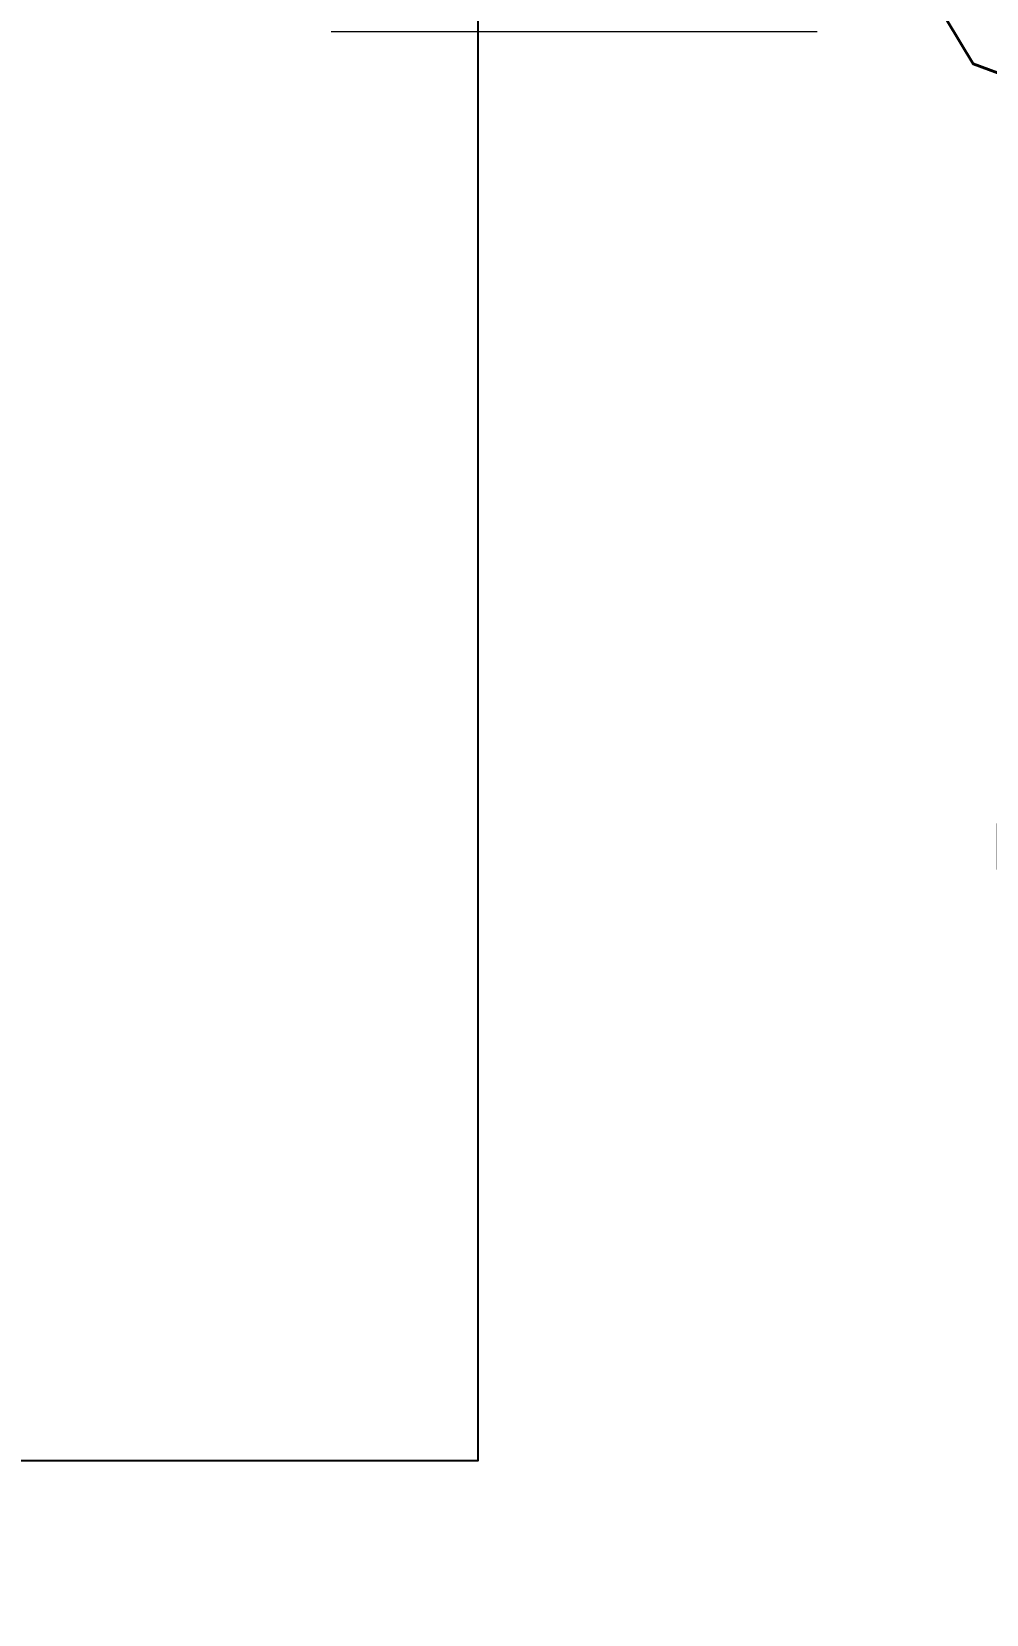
# Model space of a CAD drawing. Header units: metres. Extents: x -25 to 234, y -27 to 52.
# Drawn here: x 103.312 to 103.778, y 48.059 to 48.832 of the extents above; entities that cross this region are included whole.
import ezdxf

# ---------------------------------------------------------------- set-up
doc = ezdxf.new("R2010")
doc.units = ezdxf.units.M
doc.header["$LTSCALE"] = 0.1
doc.header["$MEASUREMENT"] = 0
doc.header["$PDMODE"] = 66
doc.linetypes.add('CONTINUA', pattern=[0])
for name, color, linetype in [('001-DIMTEXTO', 4, 'Continuous'), ('DIMENSIONES', 7, 'Continuous'), ('DIMTEXTO', 4, 'Continuous'), ('ZAPATAS', 6, 'Continuous')]:
    doc.layers.add(name, color=color, linetype=linetype)
doc.layers.add('A-WALL', color=7, linetype='Continuous', lineweight=5)
doc.layers.add('baños', color=251, linetype='Continuous', lineweight=0)
doc.styles.add('SMPLEX', font='simplex.shx')
doc.dimstyles.new('DIM-75', dxfattribs={"dimscale": 0.75, "dimtxt": 0.2, "dimasz": 0.2, "dimexe": 0.2, "dimexo": 0.2, "dimgap": 0.1, "dimtad": 0, "dimtih": 1, "dimtoh": 1, "dimzin": 0, "dimdsep": 46, "dimtxsty": 'SMPLEX', "dimblk1": 'OBLIQUE', "dimblk2": 'OBLIQUE', "dimsah": 1, "dimcen": 0.2, "dimclrd": 4, "dimclre": 4, "dimclrt": 4, "dimadec": 0, "dimazin": 0, "dimtfac": 1, "dimtmove": 1, "dimatfit": 3, "dimldrblk": 'OPEN30', "dimfxl": 0.25, "dimfxlon": 1, "dimtfill": 1, "dimtolj": 1, "dimtzin": 0, "dimarcsym": 0})

# ---------------------------------------------------------------- blocks, each defined once
blk = doc.blocks.new('PL BASE 1N NASAS 09')
at = {"layer": 'A-WALL'}
blk.add_line((-106.94106, -35.44972), (-106.62104, -35.44972), dxfattribs=at)
blk = doc.blocks.new('_Oblique')
at = {"color": 0, "linetype": 'ByBlock', "lineweight": -2}
blk.add_line((-0.5, -0.5), (0.5, 0.5), dxfattribs=at)
blk = doc.blocks.new('*D1128')
at = {"layer": 'Defpoints', "color": 0, "linetype": 'CONTINUA', "transparency": 16777216}
for p in [(107.81138, -2.00587), (108.97131, -2.00587), (108.51276, -2.30587)]:
    blk.add_point(p, dxfattribs=at)
at = {"layer": 'DIMENSIONES', "color": 4, "linetype": 'CONTINUA', "lineweight": -2, "transparency": 16777216}
for p, q in [((108.78381, -2.00587), (109.12131, -2.00587)), ((108.78381, -2.30587), (109.12131, -2.30587))]:
    blk.add_line(p, q, dxfattribs=at)
at = {"layer": 'DIMENSIONES', "color": 4, "linetype": 'CONTINUA', "transparency": 16777216, "insert": (108.93978, -2.15587), "char_height": 0.15, "attachment_point": 5, "style": 'SMPLEX', "bg_fill": 3, "box_fill_scale": 1.25, "bg_fill_color": 256, "bg_fill_true_color": 13158600, "bg_fill_transparency": 0}
blk.add_mtext('\\A1;0.30', dxfattribs=at)
at = {"layer": 'DIMENSIONES', "color": 4, "linetype": 'CONTINUA', "lineweight": -2, "transparency": 16777216, "xscale": 0.15, "yscale": 0.15, "zscale": 0.15}
for p, rotation in [((108.97131, -2.00587), 90), ((108.97131, -2.30587), 270)]:
    blk.add_blockref('_Oblique', p, dxfattribs=dict(at, rotation=rotation))
blk = doc.blocks.new('_Open30')
at = {"layer": 'DIMTEXTO', "color": 0, "lineweight": -2}
for p, q in [((-1, 0.2679), (0, 0)), ((0, 0), (-1, -0.2679)), ((0, 0), (-1, 0))]:
    blk.add_line(p, q, dxfattribs=at)
blk = doc.blocks.new('*D1130')
at = {"layer": 'Defpoints', "color": 0, "linetype": 'CONTINUA', "transparency": 16777216}
for p in [(108.51276, -2.30587), (108.51276, -2.90587), (108.97131, -2.90587)]:
    blk.add_point(p, dxfattribs=at)
at = {"layer": 'DIMENSIONES', "color": 4, "linetype": 'CONTINUA', "lineweight": -2, "transparency": 16777216}
for p, q in [((108.78381, -2.30587), (109.12131, -2.30587)), ((108.97131, -2.30587), (108.97131, -2.45587)), ((108.97131, -2.90587), (108.97131, -2.75587)), ((108.78381, -2.90587), (109.12131, -2.90587))]:
    blk.add_line(p, q, dxfattribs=at)
at = {"layer": 'DIMENSIONES', "color": 4, "linetype": 'CONTINUA', "lineweight": -2, "transparency": 16777216, "xscale": 0.15, "yscale": 0.15, "zscale": 0.15}
for p, rotation in [((108.97131, -2.30587), 90), ((108.97131, -2.90587), 270)]:
    blk.add_blockref('_Oblique', p, dxfattribs=dict(at, rotation=rotation))
at = {"layer": 'DIMENSIONES', "color": 4, "linetype": 'CONTINUA', "transparency": 16777216, "insert": (108.97131, -2.60587), "char_height": 0.15, "attachment_point": 5, "style": 'SMPLEX', "bg_fill": 3, "box_fill_scale": 1.25, "bg_fill_color": 256, "bg_fill_true_color": 13158600, "bg_fill_transparency": 0}
blk.add_mtext('\\A1;0.60', dxfattribs=at)
blk = doc.blocks.new('*D1131')
at = {"layer": 'Defpoints', "color": 0, "linetype": 'CONTINUA', "transparency": 16777216}
for p in [(107.81138, -2.30587), (108.51138, -2.30587), (108.51138, -3.32804)]:
    blk.add_point(p, dxfattribs=at)
at = {"layer": 'DIMENSIONES', "color": 4, "linetype": 'CONTINUA', "lineweight": -2, "transparency": 16777216}
for p, q in [((107.81138, -3.14054), (107.81138, -3.47804)), ((108.51138, -3.14054), (108.51138, -3.47804)), ((107.81138, -3.32804), (107.66138, -3.32804)), ((107.81138, -3.32804), (107.85781, -3.32804)), ((108.51138, -3.32804), (108.46495, -3.32804)), ((108.51138, -3.32804), (108.66138, -3.32804))]:
    blk.add_line(p, q, dxfattribs=at)
at = {"layer": 'DIMENSIONES', "color": 4, "linetype": 'CONTINUA', "lineweight": -2, "transparency": 16777216, "xscale": 0.15, "yscale": 0.15, "zscale": 0.15}
blk.add_blockref('_Oblique', (107.81138, -3.32804), dxfattribs=at)
at = {"layer": 'DIMENSIONES', "color": 4, "linetype": 'CONTINUA', "lineweight": -2, "transparency": 16777216, "xscale": 0.15, "yscale": 0.15, "zscale": 0.15, "rotation": 180}
blk.add_blockref('_Oblique', (108.51138, -3.32804), dxfattribs=at)
at = {"layer": 'DIMENSIONES', "color": 4, "linetype": 'CONTINUA', "transparency": 16777216, "insert": (108.16138, -3.32804), "char_height": 0.15, "attachment_point": 5, "style": 'SMPLEX', "bg_fill": 3, "box_fill_scale": 1.25, "bg_fill_color": 256, "bg_fill_true_color": 13158600, "bg_fill_transparency": 0}
blk.add_mtext('\\A1;0.70', dxfattribs=at)
blk = doc.blocks.new('A$Cac76d8b6')
at = {"layer": 'DIMENSIONES', "linetype": 'CONTINUA'}
dim = blk.add_linear_dim(base=(19.50623, 24.93217), p1=(19.04768, 24.63217), p2=(18.34631, 24.93217), angle=90, dimstyle='DIM-75', dxfattribs=at)
dim.commit()
dim.dimension.update_dxf_attribs({"geometry": '*D1128', "text_midpoint": (19.47471, 24.78217), "dimtype": 128, "insert": (-89.46508, 26.93804)})
at = {"layer": 'ZAPATAS', "lineweight": 25}
blk.add_lwpolyline([(17.04631, 25.53217), (19.04631, 25.53217), (19.04631, 24.03217), (17.04631, 24.03217)], close=True, dxfattribs=at)
at = {"layer": 'DIMENSIONES', "linetype": 'CONTINUA'}
dim = blk.add_linear_dim(base=(19.50623, 24.03217), p1=(19.04768, 24.63217), p2=(19.04768, 24.03217), angle=90, dimstyle='DIM-75', dxfattribs=at)
dim.commit()
dim.dimension.update_dxf_attribs({"geometry": '*D1130', "text_midpoint": (19.50623, 24.33217), "insert": (-89.46508, 26.93804)})
dim = blk.add_linear_dim(base=(19.04631, 23.61001), p1=(18.34631, 24.63217), p2=(19.04631, 24.63217), dimstyle='DIM-75', dxfattribs=at)
dim.commit()
dim.dimension.update_dxf_attribs({"geometry": '*D1131', "text_midpoint": (18.69631, 23.61001), "insert": (-89.46508, 26.93804)})

msp = doc.modelspace()

# ---------------------------------------------------------------- block references
at = {"layer": 'baños'}
msp.add_blockref('PL BASE 1N NASAS 09', (210.39914, 84.28177), dxfattribs=at)

# ---------------------------------------------------------------- next in the draw order: block references
at = {"layer": '001-DIMTEXTO', "linetype": 'CONTINUA'}
msp.add_blockref('A$Cac76d8b6', (84.48341, 24.102), dxfattribs=at)

doc.saveas('drawing.dxf')
